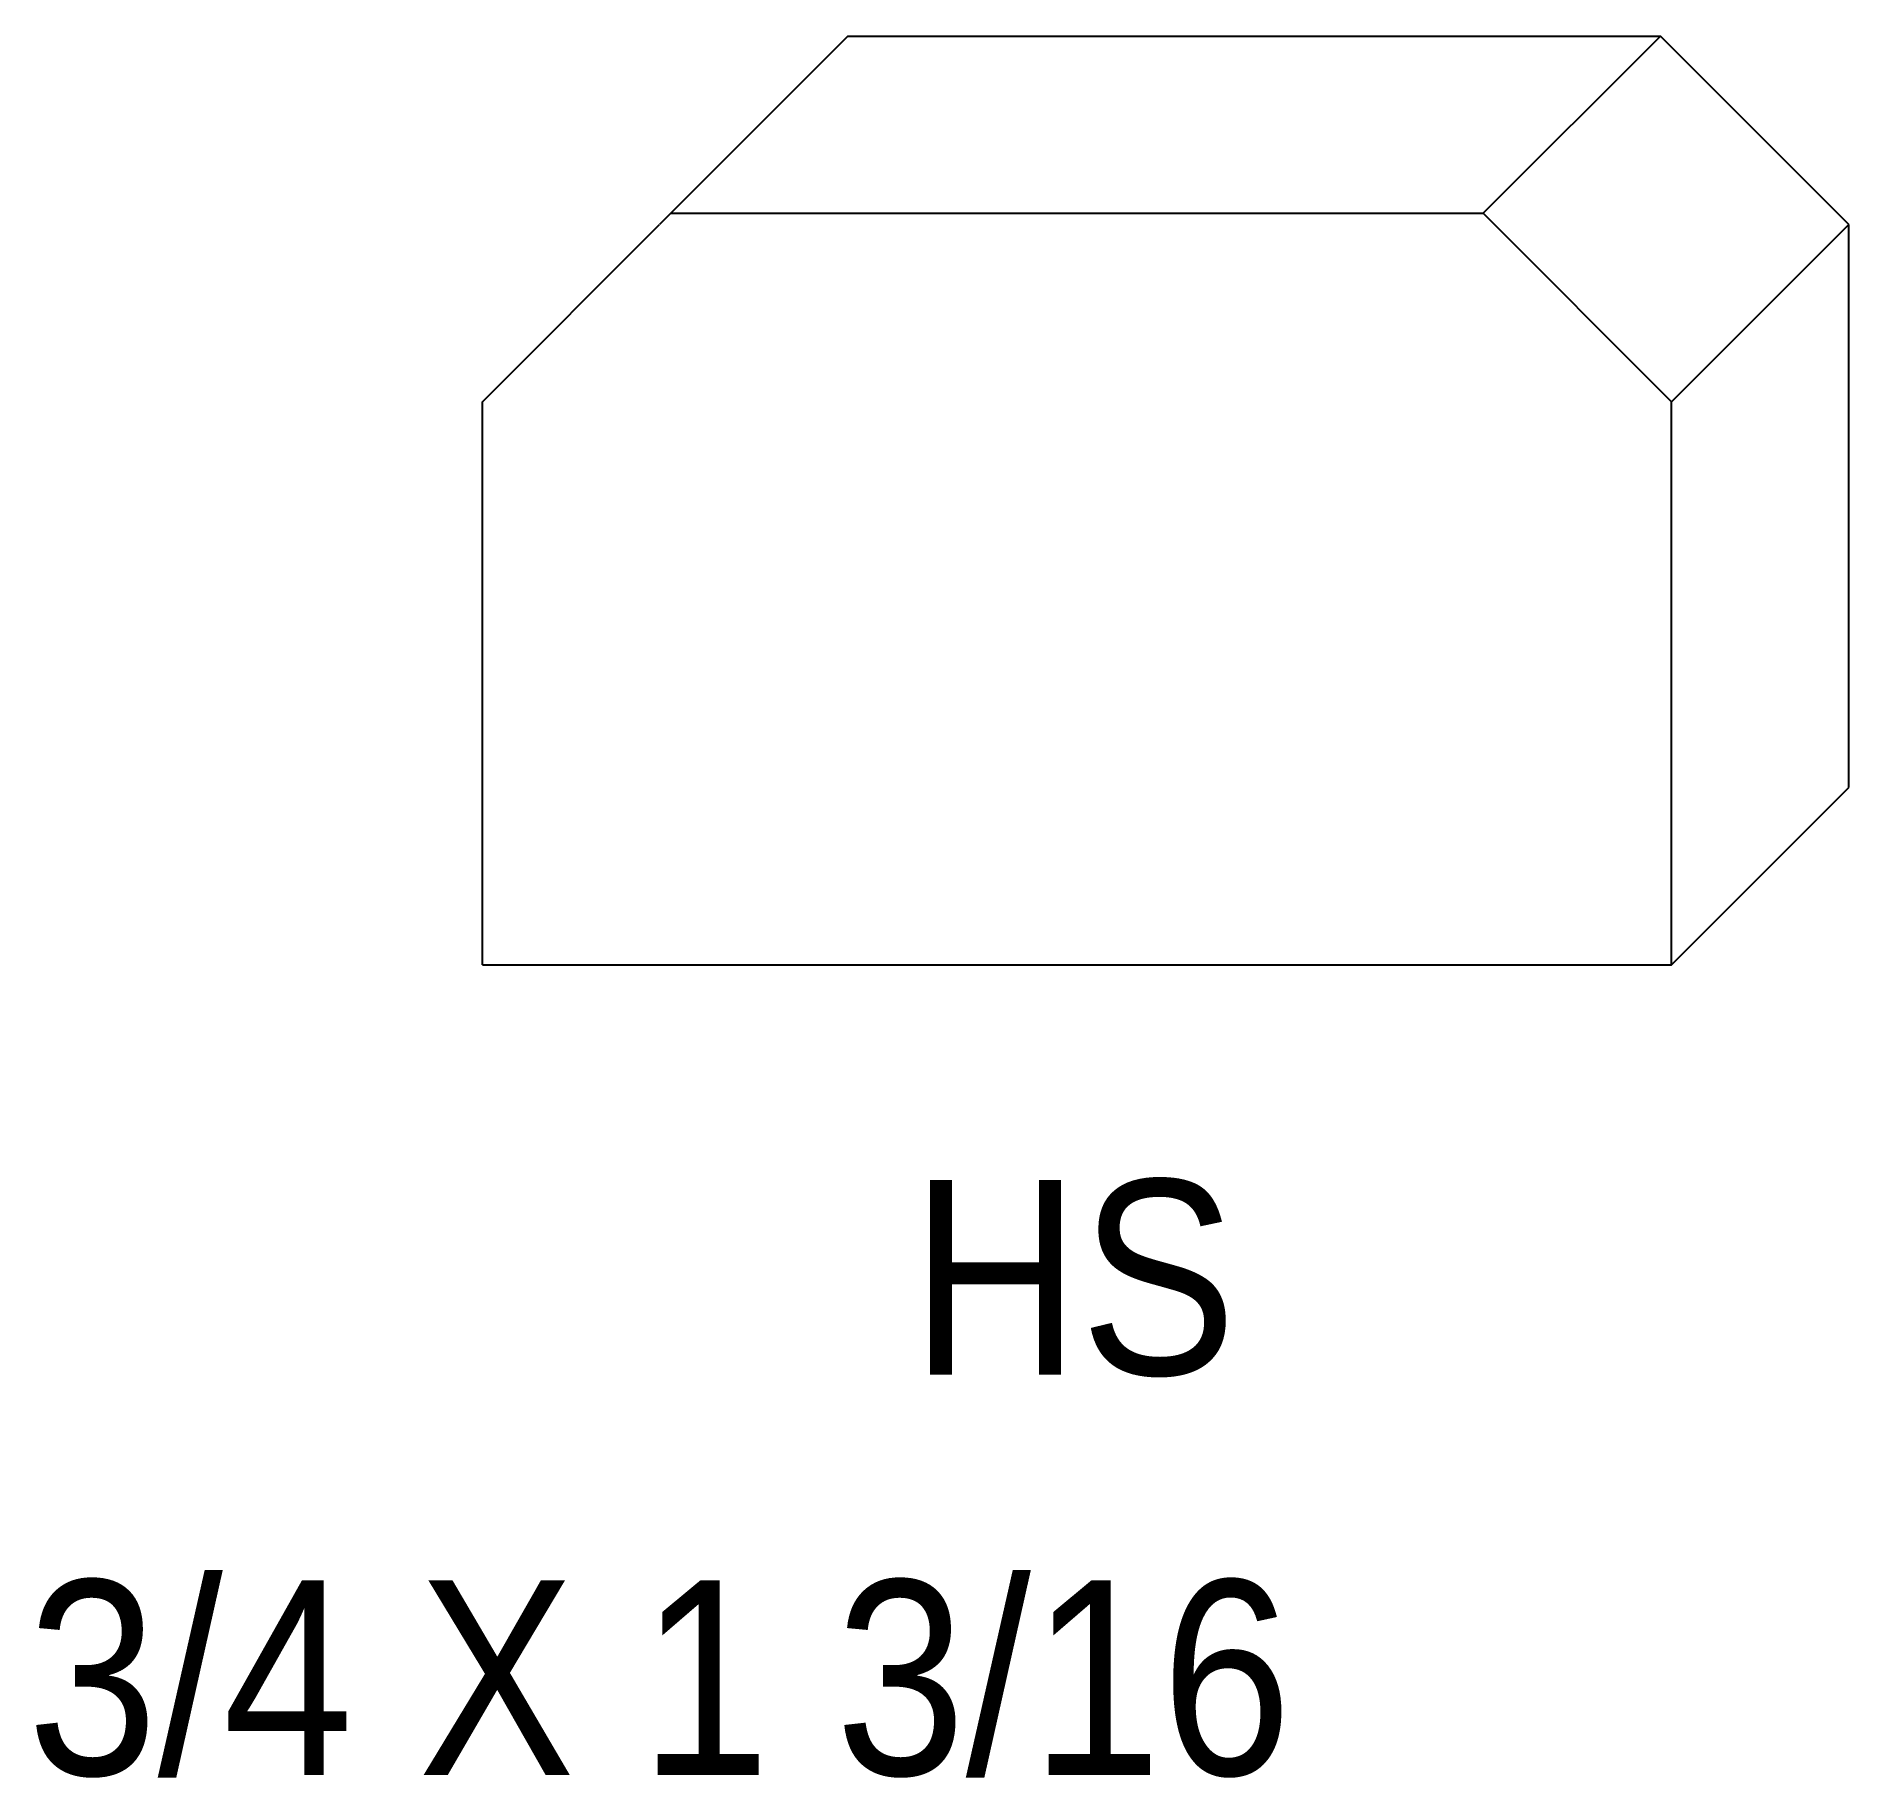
# Model space of a CAD drawing. Extents: x 74.81 to 76.62, y 172.5 to 174.24.
import ezdxf

# ---------------------------------------------------------------- set-up
doc = ezdxf.new("R2010")
doc.units = 0
doc.header["$LTSCALE"] = 5
doc.layers.add('PROFILE', color=7, linetype='CONTINUOUS')
doc.styles.add('TXT', font='TXT', dxfattribs={"height": 3.5})

msp = doc.modelspace()

# ---------------------------------------------------------------- linework, layer by layer
at = {"layer": 'PROFILE', "color": 1, "linetype": 'CONTINUOUS'}
for p, q in [((75.6165, 174.2422), (75.4286, 174.0542)), ((75.6165, 174.2422), (76.4273, 174.2422)), ((76.2506, 174.0655), (76.4273, 174.2422)), ((76.6153, 174.0542), (76.4273, 174.2422)), ((75.2518, 173.8775), (75.4286, 174.0542)), ((75.4398, 174.0655), (76.2506, 174.0655)), ((76.4385, 173.8775), (76.2506, 174.0655)), ((76.4385, 173.8775), (76.6153, 174.0542)), ((76.6153, 173.4924), (76.6153, 174.0542)), ((75.2518, 173.3156), (75.2518, 173.8775)), ((76.4385, 173.3156), (76.4385, 173.8775)), ((76.4385, 173.3156), (76.6153, 173.4924)), ((75.2518, 173.3156), (76.4385, 173.3156))]:
    msp.add_line(p, q, dxfattribs=at)

# ---------------------------------------------------------------- texts
at = {"layer": 'PROFILE', "color": 1, "linetype": 'CONTINUOUS', "style": 'TXT', "width": 0.9}
for s, height, p in [('HS', 0.19439, (75.6793, 172.9066)), ('3/4 X 1 3/16', 0.194395, (74.7976, 172.5071))]:
    msp.add_text(s, height=height, dxfattribs=at).set_placement(p)

doc.saveas('drawing.dxf')
